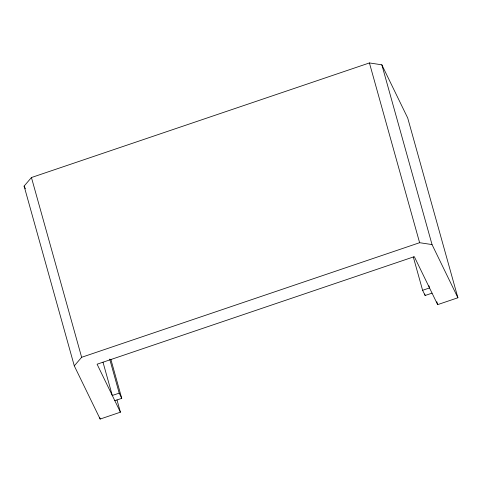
<?xml version="1.0" encoding="UTF-8"?>
<svg xmlns="http://www.w3.org/2000/svg" width="482" height="482" viewBox="0 0 482 482"><rect width="100%" height="100%" fill="white"/><g stroke="black" fill="none" stroke-linecap="round" stroke-linejoin="round"><path stroke-width="0.72" d="M24.1 186.094L31.444 177.533L369.423 62.943L381.84 64.811L407.712 118.006L457.9 297.768L437.644 304.636L414.309 256.653L97.087 364.205L120.416 412.188L100.16 419.057L74.288 365.856L24.1 186.094L25.407 188.787M74.288 365.856L81.639 357.295L419.617 242.705L432.035 244.573L457.9 297.768M114.83 400.699L121.747 398.349L119.211 393.137L112.294 395.481L102.997 362.193M413.303 256.972L422.606 290.291L429.528 287.947L428.92 285.778M422.606 290.291L425.136 295.49L432.053 293.146M381.84 64.811L432.035 244.573M436.831 301.738L437.644 304.636M369.423 62.943L419.617 242.705M424.732 294.044L425.136 295.49M110.824 359.235L121.747 398.349M109.703 359.09L119.211 393.137M116.975 399.867L120.416 412.188M99.75 417.605L100.16 419.057M31.444 177.533L81.639 357.295"/></g></svg>
